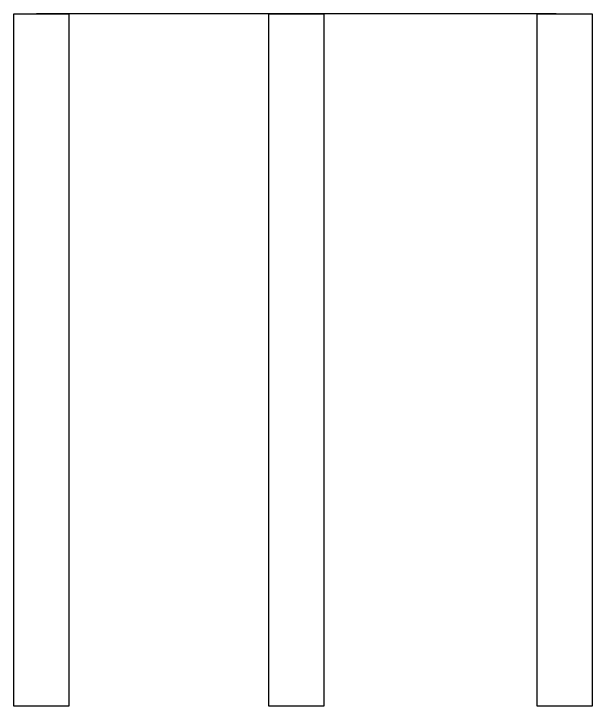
# Model space of a CAD drawing. Header units: millimetres. Extents: x -9869 to 940, y 100 to 694.
# Drawn here: x 466.89 to 473.38, y 176.62 to 184.39 of the extents above; entities that cross this region are included whole.
import ezdxf

# ---------------------------------------------------------------- set-up
doc = ezdxf.new("R2010")
doc.units = ezdxf.units.MM
doc.layers.add('_incêndio 240', color=240, linetype='Continuous')

msp = doc.modelspace()

# ---------------------------------------------------------------- linework, layer by layer
at = {"layer": '_incêndio 240'}
for p, q in [((470.0585, 184.3928), (467.1424, 184.3928)), ((472.9745, 184.3928), (470.0585, 184.3928))]:
    msp.add_line(p, q, dxfattribs=at)
at = {"layer": '_incêndio 240', "linetype": 'Continuous'}
for points in [[(466.8899, 184.3928), (467.5067, 184.3928), (467.5067, 176.6244), (466.8899, 176.6244)], [(469.7501, 184.3928), (470.3669, 184.3928), (470.3669, 176.6244), (469.7501, 176.6244)], [(472.7617, 184.3928), (473.3785, 184.3928), (473.3785, 176.6244), (472.7617, 176.6244)]]:
    msp.add_lwpolyline(points, close=True, dxfattribs=at)

doc.saveas('drawing.dxf')
